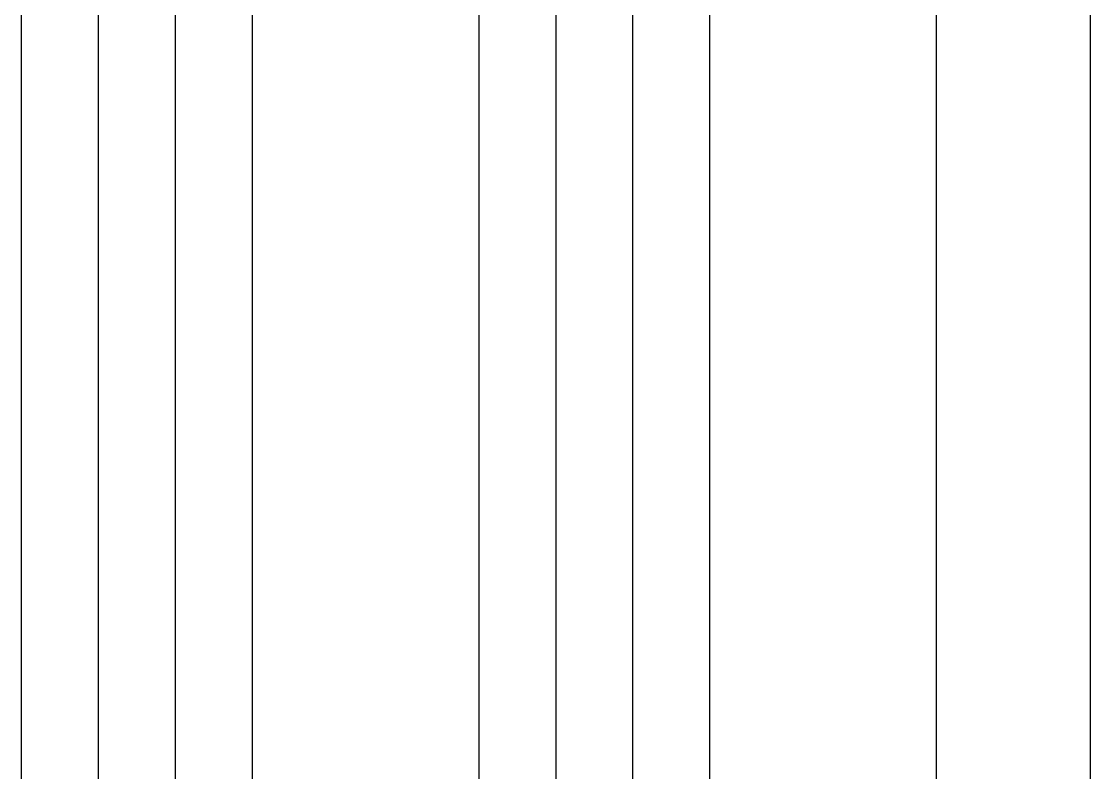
# Model space of a CAD drawing. Header units: inches. Extents: x -58 to 1235, y -506 to 1148.
# Drawn here: x 547.7 to 626, y 837.8 to 892.8 of the extents above; entities that cross this region are included whole.
import ezdxf

# ---------------------------------------------------------------- set-up
doc = ezdxf.new("R2010")
doc.units = ezdxf.units.IN
doc.header["$MEASUREMENT"] = 0
doc.layers.add('RED_12AWG', color=1, linetype='Continuous')

msp = doc.modelspace()

# ---------------------------------------------------------------- linework, layer by layer
at = {"layer": 'RED_12AWG'}
for p, q in [((547.73, 783.595), (547.73, 1002.778)), ((553.364, 783.595), (553.364, 1002.778)), ((558.998, 783.595), (558.998, 1002.778)), ((564.631, 783.595), (564.631, 1002.778)), ((581.216, 783.595), (581.216, 1002.778)), ((586.85, 783.654), (586.85, 1002.778)), ((592.483, 783.595), (592.483, 1002.778)), ((598.117, 783.654), (598.117, 1002.778)), ((614.702, 783.654), (614.702, 1002.778)), ((625.969, 783.654), (625.969, 1002.778))]:
    msp.add_line(p, q, dxfattribs=at)

doc.saveas('drawing.dxf')
